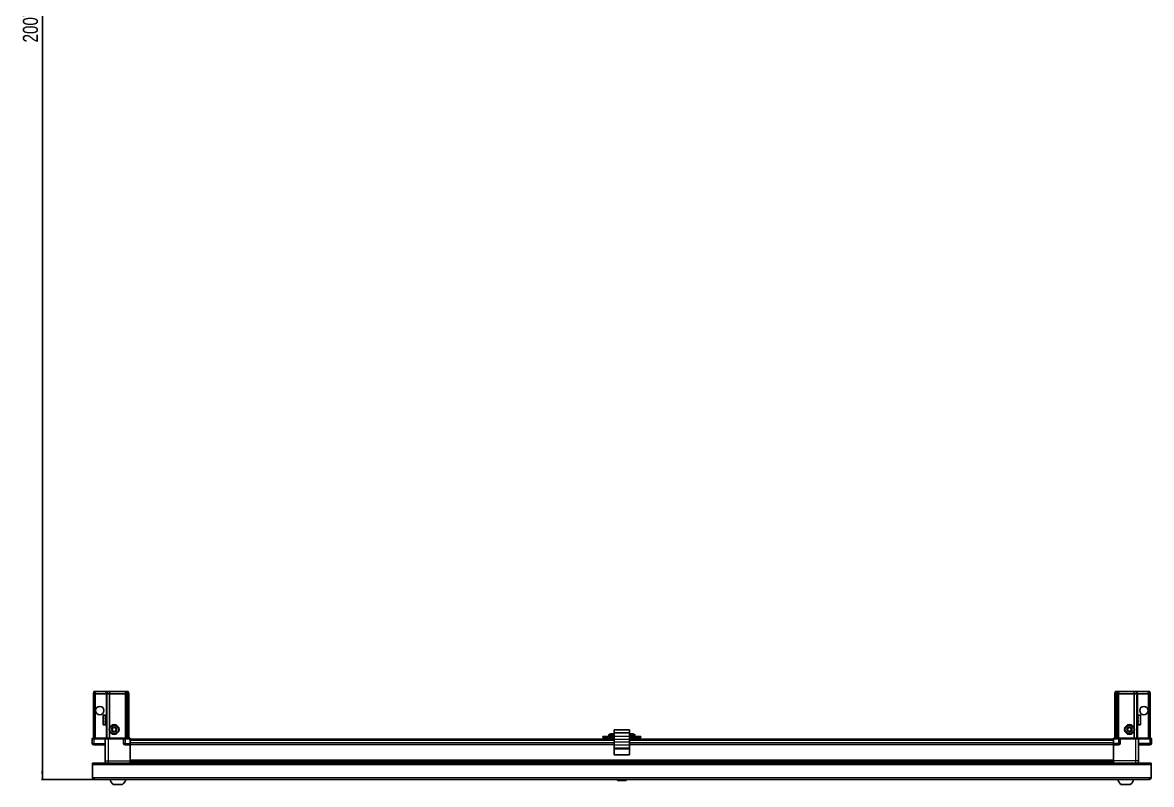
# Model space of a CAD drawing. Header units: millimetres. Extents: x 1219 to 6664, y -1644 to 1865.
# Drawn here: x 1283 to 2775, y -1644 to -637 of the extents above; entities that cross this region are included whole.
import ezdxf

# ---------------------------------------------------------------- set-up
doc = ezdxf.new("R2010")
doc.units = ezdxf.units.MM
doc.layers.add('FORMAT', color=7, linetype='Continuous')
doc.styles.add('SLDTEXTSTYLE0', font='TXT', dxfattribs={"width": 0.75})
doc.dimstyles.new('SLDDIMSTYLE0', dxfattribs={"dimtxt": 20, "dimasz": 10, "dimexe": 0, "dimexo": 0.0625, "dimgap": 5, "dimtad": 2, "dimdec": 1, "dimrnd": 1e-09, "dimzin": 12, "dimdsep": 46, "dimtxsty": 'SLDTEXTSTYLE0', "dimsah": 1, "dimcen": 0.09, "dimadec": 0, "dimazin": 3, "dimtfac": 1, "dimtofl": 0, "dimtmove": 0, "dimatfit": 3, "dimfxl": 0, "dimfrac": 2, "dimtolj": 1, "dimtzin": 12, "dimarcsym": 0})

# ---------------------------------------------------------------- blocks, each defined once
blk = doc.blocks.new('_D_10')
at = {"layer": 'FORMAT'}
for p, q in [((2068.9, 369.4), (1307.7, 369.4)), ((1308.7, 369.4), (1308.7, -1637.6)), ((1377.2, -1637.6), (1307.7, -1637.6))]:
    blk.add_line(p, q, dxfattribs=at)
for points in [[(1308.7, 369.4), (1307.1, 359.4), (1310.2, 359.4)], [(1308.7, -1637.6), (1310.2, -1627.6), (1307.1, -1627.6)]]:
    blk.add_solid(points, dxfattribs=at)
at = {"layer": 'FORMAT', "insert": (1282.9, -663.7), "char_height": 20, "attachment_point": 1, "rotation": 90, "style": 'SLDTEXTSTYLE0'}
blk.add_mtext('2007', dxfattribs=at)

msp = doc.modelspace()

# ---------------------------------------------------------------- linework, layer by layer
at = {"color": 7, "linetype": 'Continuous', "lineweight": 25}
for p, q in [((1376.16, -1524.64), (1376.96, -1521.64)), ((1376.96, -1521.64), (1378.81, -1521.64)), ((1378.66, -1524.64), (1378.81, -1521.64)), ((1378.81, -1521.64), (1393.16, -1521.64)), ((1393.16, -1521.64), (1394.96, -1521.64)), ((1394.16, -1524.64), (1394.96, -1521.64)), ((1394.96, -1521.64), (1397.99, -1521.64)), ((1397.99, -1521.64), (1397.66, -1524.64)), ((1397.99, -1521.64), (1418.16, -1521.64)), ((1418.16, -1521.64), (1419.96, -1521.64)), ((1419.96, -1521.64), (1419.16, -1524.64)), ((1419.96, -1521.64), (1420.7, -1521.64)), ((1420.7, -1521.64), (1420.16, -1524.64)), ((1420.7, -1521.64), (1421.2, -1521.64)), ((1421.2, -1521.64), (1421.66, -1524.64)), ((1421.2, -1521.64), (1422.35, -1521.64)), ((1422.35, -1521.64), (1423.16, -1524.64)), ((2726.96, -1521.64), (2726.16, -1524.64)), ((2728.11, -1521.64), (2726.96, -1521.64)), ((2728.11, -1521.64), (2727.66, -1524.64)), ((2728.61, -1521.64), (2728.11, -1521.64)), ((2728.61, -1521.64), (2729.16, -1524.64)), ((2729.35, -1521.64), (2728.61, -1521.64)), ((2729.35, -1521.64), (2730.16, -1524.64)), ((2731.16, -1521.64), (2729.35, -1521.64)), ((2751.32, -1521.64), (2731.16, -1521.64)), ((2751.32, -1521.64), (2751.66, -1524.64)), ((2754.35, -1521.64), (2751.32, -1521.64)), ((2755.16, -1524.64), (2754.35, -1521.64)), ((2756.16, -1521.64), (2754.35, -1521.64)), ((2770.5, -1521.64), (2756.16, -1521.64)), ((2770.66, -1524.64), (2770.5, -1521.64)), ((2772.35, -1521.64), (2770.5, -1521.64)), ((2773.16, -1524.64), (2772.35, -1521.64)), ((1378.66, -1524.64), (1376.16, -1524.64)), ((1376.16, -1524.64), (1376.16, -1582.94)), ((1378.66, -1524.64), (1378.66, -1582.94)), ((1393.16, -1524.64), (1378.66, -1524.64)), ((1394.16, -1524.64), (1393.16, -1524.64)), ((1397.66, -1524.64), (1394.16, -1524.64)), ((1394.16, -1524.64), (1394.16, -1582.94)), ((1397.66, -1524.64), (1397.66, -1569.14)), ((1418.16, -1524.64), (1397.66, -1524.64)), ((1419.16, -1524.64), (1418.16, -1524.64)), ((1419.16, -1524.64), (1419.16, -1582.94)), ((1420.16, -1524.64), (1419.16, -1524.64)), ((1420.16, -1524.64), (1420.16, -1582.94)), ((1421.66, -1524.64), (1420.16, -1524.64)), ((1421.66, -1524.64), (1421.66, -1582.94)), ((1423.16, -1524.64), (1421.66, -1524.64)), ((1423.16, -1524.64), (1423.16, -1582.94)), ((2726.16, -1524.64), (2727.66, -1524.64)), ((2726.16, -1524.64), (2726.16, -1582.94)), ((2727.66, -1524.64), (2729.16, -1524.64)), ((2727.66, -1524.64), (2727.66, -1582.94)), ((2729.16, -1524.64), (2729.16, -1582.94)), ((2729.16, -1524.64), (2730.16, -1524.64)), ((2730.16, -1524.64), (2730.16, -1582.94)), ((2730.16, -1524.64), (2731.16, -1524.64)), ((2731.16, -1524.64), (2751.66, -1524.64)), ((2751.66, -1524.64), (2751.66, -1569.14)), ((2751.66, -1524.64), (2755.16, -1524.64)), ((2755.16, -1524.64), (2755.16, -1582.94)), ((2755.16, -1524.64), (2756.16, -1524.64)), ((2756.16, -1524.64), (2770.66, -1524.64)), ((2770.66, -1524.64), (2770.66, -1582.94)), ((2770.66, -1524.64), (2773.16, -1524.64)), ((2773.16, -1524.64), (2773.16, -1582.94)), ((1388.96, -1564.84), (1388.96, -1553.44)), ((1392.16, -1552.64), (1389.76, -1552.64)), ((1389.76, -1565.64), (1392.16, -1565.64)), ((1392.16, -1552.64), (1392.16, -1552.65)), ((1392.16, -1552.65), (1392.66, -1552.65)), ((1392.16, -1552.84), (1392.66, -1552.84)), ((1392.16, -1552.84), (1392.16, -1553.06)), ((1392.16, -1553.06), (1392.66, -1553.06)), ((1392.16, -1553.63), (1392.66, -1553.63)), ((1392.16, -1553.63), (1392.16, -1554.06)), ((1392.16, -1554.06), (1392.66, -1554.06)), ((1392.16, -1554.97), (1392.66, -1554.97)), ((1392.16, -1554.97), (1392.16, -1555.56)), ((1392.16, -1555.56), (1392.66, -1555.56)), ((1392.16, -1556.71), (1392.66, -1556.71)), ((1392.16, -1556.71), (1392.16, -1557.41)), ((1392.16, -1557.41), (1392.66, -1557.41)), ((1392.16, -1558.69), (1392.66, -1558.69)), ((1392.16, -1558.69), (1392.16, -1559.43)), ((1392.16, -1558.84), (1392.66, -1558.84)), ((1392.16, -1559.34), (1392.66, -1559.34)), ((1392.16, -1559.43), (1392.66, -1559.43)), ((1392.16, -1560.72), (1392.66, -1560.72)), ((1392.16, -1560.72), (1392.16, -1561.42)), ((1392.16, -1561.42), (1392.66, -1561.42)), ((1392.16, -1562.59), (1392.66, -1562.59)), ((1392.16, -1562.59), (1392.16, -1563.19)), ((1392.16, -1563.19), (1392.66, -1563.19)), ((1392.16, -1564.12), (1392.66, -1564.12)), ((1392.16, -1564.12), (1392.16, -1564.57)), ((1392.16, -1564.57), (1392.66, -1564.57)), ((1392.16, -1565.17), (1392.66, -1565.17)), ((1392.16, -1565.17), (1392.16, -1565.41)), ((1392.16, -1565.41), (1392.66, -1565.41)), ((1392.16, -1565.63), (1392.66, -1565.63)), ((1392.16, -1565.63), (1392.16, -1565.64)), ((1392.16, -1565.64), (1392.66, -1565.64)), ((1392.66, -1552.84), (1392.66, -1552.65)), ((1392.66, -1553.06), (1392.66, -1552.84)), ((1392.66, -1553.63), (1392.66, -1553.06)), ((1392.66, -1554.06), (1392.66, -1553.63)), ((1392.66, -1554.97), (1392.66, -1554.06)), ((1392.76, -1554.74), (1392.66, -1554.74)), ((1392.66, -1555.56), (1392.66, -1554.97)), ((1392.66, -1556.71), (1392.66, -1555.56)), ((1392.66, -1557.41), (1392.66, -1556.71)), ((1392.66, -1558.69), (1392.66, -1557.41)), ((1392.66, -1558.84), (1392.66, -1558.69)), ((1392.66, -1559.43), (1392.66, -1559.34)), ((1392.66, -1560.72), (1392.66, -1559.43)), ((1392.66, -1561.42), (1392.66, -1560.72)), ((1392.66, -1562.59), (1392.66, -1561.42)), ((1392.66, -1563.19), (1392.66, -1562.59)), ((1392.66, -1564.12), (1392.66, -1563.19)), ((1392.66, -1563.54), (1392.76, -1563.54)), ((1392.66, -1564.57), (1392.66, -1564.12)), ((1392.66, -1565.17), (1392.66, -1564.57)), ((1392.66, -1565.41), (1392.66, -1565.17)), ((1392.66, -1565.63), (1392.66, -1565.41)), ((1392.66, -1565.64), (1392.66, -1565.63)), ((1392.76, -1563.54), (1392.76, -1554.74)), ((1393.64, -1555.84), (1393.16, -1555.14)), ((1393.16, -1563.14), (1393.16, -1555.14)), ((1393.16, -1563.14), (1393.64, -1562.45)), ((1394.12, -1555.14), (1393.64, -1555.84)), ((1393.64, -1562.45), (1393.64, -1555.84)), ((1393.64, -1562.45), (1394.12, -1563.14)), ((1394.16, -1555.14), (1394.12, -1555.14)), ((1394.12, -1563.14), (1394.12, -1555.14)), ((1394.12, -1563.14), (1394.16, -1563.14)), ((2755.19, -1555.14), (2755.16, -1555.14)), ((2755.16, -1563.14), (2755.19, -1563.14)), ((2755.67, -1555.84), (2755.19, -1555.14)), ((2755.19, -1555.14), (2755.19, -1563.14)), ((2755.19, -1563.14), (2755.67, -1562.45)), ((2756.16, -1555.14), (2755.67, -1555.84)), ((2755.67, -1555.84), (2755.67, -1562.45)), ((2755.67, -1562.45), (2756.16, -1563.14)), ((2756.16, -1555.14), (2756.16, -1563.14)), ((2756.66, -1554.74), (2756.56, -1554.74)), ((2756.56, -1554.74), (2756.56, -1563.54)), ((2756.56, -1563.54), (2756.66, -1563.54)), ((2759.56, -1552.64), (2756.66, -1552.64)), ((2757.16, -1552.64), (2756.66, -1552.64)), ((2756.66, -1552.64), (2756.66, -1552.69)), ((2756.66, -1552.69), (2756.66, -1552.98)), ((2757.16, -1552.69), (2756.66, -1552.69)), ((2757.16, -1552.98), (2756.66, -1552.98)), ((2756.66, -1552.98), (2756.66, -1553.25)), ((2757.16, -1553.25), (2756.66, -1553.25)), ((2756.66, -1553.25), (2756.66, -1553.92)), ((2757.16, -1553.92), (2756.66, -1553.92)), ((2756.66, -1553.92), (2756.66, -1554.39)), ((2756.66, -1554.39), (2756.66, -1555.36)), ((2757.16, -1554.39), (2756.66, -1554.39)), ((2757.16, -1555.36), (2756.66, -1555.36)), ((2756.66, -1555.36), (2756.66, -1555.99)), ((2756.66, -1555.99), (2756.66, -1557.18)), ((2757.16, -1555.99), (2756.66, -1555.99)), ((2757.16, -1557.18), (2756.66, -1557.18)), ((2756.66, -1557.18), (2756.66, -1557.82)), ((2757.16, -1557.82), (2756.66, -1557.82)), ((2756.66, -1557.9), (2756.66, -1559.19)), ((2757.16, -1557.9), (2756.66, -1557.9)), ((2757.16, -1559.19), (2756.66, -1559.19)), ((2757.16, -1559.68), (2756.66, -1559.68)), ((2756.66, -1559.68), (2756.66, -1559.93)), ((2756.66, -1559.93), (2756.66, -1561.2)), ((2757.16, -1559.93), (2756.66, -1559.93)), ((2757.16, -1561.2), (2756.66, -1561.2)), ((2756.66, -1561.2), (2756.66, -1561.89)), ((2756.66, -1561.89), (2756.66, -1563.01)), ((2757.16, -1561.89), (2756.66, -1561.89)), ((2757.16, -1563.01), (2756.66, -1563.01)), ((2756.66, -1563.01), (2756.66, -1563.57)), ((2756.66, -1563.57), (2756.66, -1564.43)), ((2757.16, -1563.57), (2756.66, -1563.57)), ((2757.16, -1564.43), (2756.66, -1564.43)), ((2756.66, -1564.43), (2756.66, -1564.83)), ((2756.66, -1564.83), (2756.66, -1565.34)), ((2757.16, -1564.83), (2756.66, -1564.83)), ((2757.16, -1565.34), (2756.66, -1565.34)), ((2756.66, -1565.34), (2756.66, -1565.52)), ((2756.66, -1565.52), (2756.66, -1565.64)), ((2757.16, -1565.52), (2756.66, -1565.52)), ((2756.66, -1565.64), (2759.56, -1565.64)), ((2757.16, -1552.69), (2757.16, -1552.64)), ((2757.16, -1553.25), (2757.16, -1552.98)), ((2757.16, -1554.39), (2757.16, -1553.92)), ((2757.16, -1555.99), (2757.16, -1555.36)), ((2757.16, -1557.9), (2757.16, -1557.18)), ((2757.16, -1559.93), (2757.16, -1559.19)), ((2757.16, -1561.89), (2757.16, -1561.2)), ((2757.16, -1563.57), (2757.16, -1563.01)), ((2757.16, -1564.83), (2757.16, -1564.43)), ((2757.16, -1565.52), (2757.16, -1565.34)), ((2760.36, -1553.44), (2760.36, -1564.84)), ((1397.66, -1574.14), (1397.66, -1582.94)), ((2049.66, -1582.29), (2049.66, -1580.79)), ((2049.66, -1580.79), (2051.66, -1580.79)), ((2051.66, -1580.79), (2051.66, -1582.29)), ((2062.91, -1580.79), (2051.66, -1580.79)), ((2057.41, -1578.89), (2057.41, -1580.79)), ((2062.91, -1582.29), (2062.91, -1580.79)), ((2062.91, -1580.79), (2064.66, -1580.79)), ((2063.33, -1577.31), (2063.33, -1577.31)), ((2064.66, -1572.29), (2084.66, -1572.29)), ((2064.66, -1576.29), (2064.66, -1572.29)), ((2064.66, -1576.29), (2084.66, -1576.29)), ((2064.66, -1580.28), (2064.66, -1576.29)), ((2064.66, -1584.6), (2064.66, -1580.28)), ((2084.66, -1576.29), (2084.66, -1572.29)), ((2084.66, -1580.28), (2084.66, -1576.29)), ((2084.66, -1584.6), (2084.66, -1580.28)), ((2084.66, -1580.79), (2086.41, -1580.79)), ((2086.41, -1580.79), (2086.41, -1582.29)), ((2097.66, -1580.79), (2086.41, -1580.79)), ((2088.33, -1577.31), (2088.33, -1577.31)), ((2091.91, -1580.79), (2091.91, -1578.89)), ((2097.66, -1582.29), (2097.66, -1580.79)), ((2097.66, -1580.79), (2099.66, -1580.79)), ((2099.66, -1580.79), (2099.66, -1582.29)), ((2751.66, -1574.14), (2751.66, -1582.94)), ((1375.16, -1582.94), (1374.66, -1583.81)), ((1374.66, -1584.14), (1374.66, -1583.81)), ((1374.66, -1584.14), (1376.66, -1584.14)), ((1374.66, -1584.14), (1374.66, -1590.14)), ((1376.66, -1582.94), (1375.16, -1582.94)), ((1376.66, -1582.94), (1391.46, -1582.94)), ((1391.46, -1584.14), (1376.66, -1584.14)), ((1376.66, -1584.14), (1391.46, -1584.14)), ((1391.66, -1592.14), (1376.66, -1592.14)), ((1391.46, -1582.94), (1391.66, -1582.94)), ((1391.66, -1584.14), (1391.46, -1584.14)), ((1391.66, -1584.14), (1391.66, -1582.94)), ((1391.66, -1582.94), (1395.66, -1582.94)), ((1395.66, -1584.14), (1391.66, -1584.14)), ((1391.66, -1584.14), (1391.66, -1613.14)), ((1395.66, -1582.94), (1415.96, -1582.94)), ((1415.96, -1584.14), (1395.66, -1584.14)), ((1415.96, -1582.94), (1416.16, -1582.94)), ((1416.16, -1584.14), (1415.96, -1584.14)), ((1416.16, -1584.14), (1416.16, -1582.94)), ((1416.83, -1582.94), (1416.16, -1582.94)), ((1416.16, -1584.14), (1418.16, -1584.14)), ((1416.16, -1584.14), (1416.16, -1590.14)), ((1416.83, -1582.94), (1424.66, -1582.94)), ((1424.66, -1583.81), (1418.16, -1583.81)), ((1424.66, -1584.14), (1418.16, -1584.14)), ((1418.16, -1584.14), (1424.66, -1584.14)), ((1424.66, -1592.14), (1418.16, -1592.14)), ((1424.66, -1582.94), (1424.66, -1583.81)), ((1424.66, -1583.81), (1424.66, -1583.81)), ((1424.66, -1584.14), (1424.66, -1583.81)), ((1424.66, -1584.14), (1424.66, -1584.14)), ((1424.66, -1584.14), (1424.66, -1590.14)), ((2064.66, -1584.29), (1424.66, -1584.29)), ((1424.66, -1590.14), (1424.66, -1592.14)), ((2064.66, -1591.49), (1424.66, -1591.49)), ((1424.66, -1613.14), (1424.66, -1592.14)), ((2051.66, -1582.29), (2049.66, -1582.29)), ((2062.91, -1582.29), (2051.66, -1582.29)), ((2059.66, -1582.29), (2059.66, -1584.29)), ((2064.66, -1582.29), (2062.91, -1582.29)), ((2064.66, -1587.83), (2064.66, -1584.6)), ((2064.66, -1592.15), (2064.66, -1587.83)), ((2064.66, -1595.93), (2064.66, -1592.15)), ((2064.66, -1597.37), (2064.66, -1595.93)), ((2086.41, -1582.29), (2084.66, -1582.29)), ((2724.66, -1584.29), (2084.66, -1584.29)), ((2084.66, -1587.83), (2084.66, -1584.6)), ((2084.66, -1592.15), (2084.66, -1587.83)), ((2724.66, -1591.49), (2084.66, -1591.49)), ((2084.66, -1595.93), (2084.66, -1592.15)), ((2084.66, -1597.37), (2084.66, -1595.93)), ((2097.66, -1582.29), (2086.41, -1582.29)), ((2089.66, -1584.29), (2089.66, -1582.29)), ((2099.66, -1582.29), (2097.66, -1582.29)), ((2724.66, -1583.81), (2724.66, -1582.94)), ((2724.66, -1582.94), (2732.48, -1582.94)), ((2724.66, -1584.14), (2724.66, -1583.81)), ((2731.16, -1583.81), (2724.66, -1583.81)), ((2731.16, -1584.14), (2724.66, -1584.14)), ((2724.66, -1584.14), (2724.66, -1590.14)), ((2724.66, -1590.14), (2724.66, -1592.14)), ((2724.66, -1592.14), (2731.16, -1592.14)), ((2724.66, -1613.14), (2724.66, -1592.14)), ((2731.16, -1584.14), (2733.16, -1584.14)), ((2733.16, -1584.14), (2731.16, -1584.14)), ((2733.16, -1582.94), (2732.48, -1582.94)), ((2733.16, -1584.14), (2733.16, -1582.94)), ((2733.16, -1582.94), (2733.36, -1582.94)), ((2733.36, -1584.14), (2733.16, -1584.14)), ((2733.16, -1584.14), (2733.16, -1590.14)), ((2733.36, -1582.94), (2753.66, -1582.94)), ((2753.66, -1584.14), (2733.36, -1584.14)), ((2753.66, -1582.94), (2757.66, -1582.94)), ((2757.66, -1584.14), (2753.66, -1584.14)), ((2757.66, -1584.14), (2757.66, -1582.94)), ((2757.66, -1582.94), (2757.86, -1582.94)), ((2757.86, -1584.14), (2757.66, -1584.14)), ((2757.66, -1584.14), (2757.66, -1613.14)), ((2757.66, -1592.14), (2772.66, -1592.14)), ((2757.86, -1582.94), (2772.66, -1582.94)), ((2772.66, -1584.14), (2757.86, -1584.14)), ((2774.16, -1582.94), (2772.66, -1582.94)), ((2772.66, -1584.14), (2774.66, -1584.14)), ((2774.66, -1583.81), (2774.16, -1582.94)), ((2774.66, -1583.81), (2774.16, -1582.94)), ((2774.66, -1584.14), (2774.66, -1583.81)), ((2774.66, -1584.14), (2774.66, -1583.81)), ((2774.66, -1584.14), (2774.66, -1584.14)), ((2774.66, -1584.14), (2774.66, -1590.14)), ((2064.66, -1605.09), (2064.66, -1597.37)), ((2064.66, -1605.09), (2084.66, -1605.09)), ((2084.66, -1605.09), (2084.66, -1597.37)), ((1375.16, -1616.14), (2774.16, -1616.14)), ((1375.16, -1618.24), (1375.16, -1616.14)), ((1375.16, -1635.54), (1375.16, -1618.24)), ((1390.16, -1616.04), (1377.26, -1616.04)), ((1390.16, -1616.04), (1390.16, -1616.14)), ((1424.66, -1614.17), (2724.66, -1614.17)), ((1424.66, -1614.2), (2724.66, -1614.2)), ((1448.53, -1615.99), (1424.66, -1615.99)), ((1443.16, -1616.14), (1443.16, -1615.99)), ((1443.2, -1616.14), (1443.2, -1615.99)), ((1443.47, -1616.14), (1443.47, -1615.99)), ((1443.73, -1616.14), (1443.73, -1615.99)), ((1444.38, -1616.14), (1444.38, -1615.99)), ((1444.84, -1616.14), (1444.84, -1615.99)), ((1445.81, -1616.14), (1445.81, -1615.99)), ((1446.43, -1616.14), (1446.43, -1615.99)), ((1447.62, -1616.14), (1447.62, -1615.99)), ((1448.28, -1616.14), (1448.28, -1615.99)), ((1448.33, -1616.14), (1448.33, -1615.99)), ((1449.62, -1615.99), (1448.53, -1615.99)), ((1450.35, -1615.99), (1449.62, -1615.99)), ((1449.62, -1616.14), (1449.62, -1615.99)), ((1449.62, -1615.99), (1449.62, -1615.99)), ((1449.63, -1616.14), (1449.63, -1615.99)), ((1450.13, -1616.14), (1450.13, -1615.99)), ((1450.36, -1615.99), (1450.35, -1615.99)), ((1450.36, -1616.14), (1450.36, -1615.99)), ((1450.78, -1615.99), (1450.36, -1615.99)), ((2698.53, -1615.99), (1450.78, -1615.99)), ((1451.63, -1616.14), (1451.63, -1615.99)), ((1452.32, -1616.14), (1452.32, -1615.99)), ((1453.45, -1616.14), (1453.45, -1615.99)), ((1454.02, -1616.14), (1454.02, -1615.99)), ((1454.9, -1616.14), (1454.9, -1615.99)), ((1455.3, -1616.14), (1455.3, -1615.99)), ((1455.83, -1616.14), (1455.83, -1615.99)), ((1456.02, -1616.14), (1456.02, -1615.99)), ((1456.16, -1616.14), (1456.16, -1615.99)), ((2693.16, -1616.14), (2693.16, -1615.99)), ((2693.33, -1616.14), (2693.33, -1615.99)), ((2693.54, -1616.14), (2693.54, -1615.99)), ((2694.1, -1616.14), (2694.1, -1615.99)), ((2694.52, -1616.14), (2694.52, -1615.99)), ((2695.42, -1616.14), (2695.42, -1615.99)), ((2696, -1616.14), (2696, -1615.99)), ((2697.15, -1616.14), (2697.15, -1615.99)), ((2697.84, -1616.14), (2697.84, -1615.99)), ((2699.12, -1615.99), (2698.53, -1615.99)), ((2699.12, -1616.14), (2699.12, -1615.99)), ((2699.13, -1615.99), (2699.12, -1615.99)), ((2699.86, -1615.99), (2699.13, -1615.99)), ((2699.29, -1616.14), (2699.29, -1615.99)), ((2699.79, -1616.14), (2699.79, -1615.99)), ((2699.86, -1616.14), (2699.86, -1615.99)), ((2700.78, -1615.99), (2699.86, -1615.99)), ((2699.86, -1615.99), (2699.86, -1615.99)), ((2724.66, -1615.99), (2700.78, -1615.99)), ((2701.15, -1616.14), (2701.15, -1615.99)), ((2701.86, -1616.14), (2701.86, -1615.99)), ((2703.03, -1616.14), (2703.03, -1615.99)), ((2703.64, -1616.14), (2703.64, -1615.99)), ((2704.58, -1616.14), (2704.58, -1615.99)), ((2705.03, -1616.14), (2705.03, -1615.99)), ((2705.65, -1616.14), (2705.65, -1615.99)), ((2705.9, -1616.14), (2705.9, -1615.99)), ((2706.14, -1616.14), (2706.14, -1615.99)), ((2706.15, -1616.14), (2706.15, -1615.99)), ((2759.16, -1616.04), (2759.16, -1616.14)), ((2759.16, -1616.04), (2772.06, -1616.04)), ((2774.16, -1616.14), (2774.16, -1618.24)), ((2774.16, -1618.24), (2774.16, -1635.54)), ((1377.26, -1635.54), (1375.16, -1635.54)), ((1377.26, -1635.54), (1377.26, -1637.64)), ((2772.06, -1637.64), (1377.26, -1637.64)), ((2069.86, -1637.64), (2068.87, -1638.63)), ((2068.87, -1638.63), (2068.87, -1639.14)), ((2080.44, -1638.63), (2068.87, -1638.63)), ((2080.44, -1639.14), (2068.87, -1639.14)), ((2080.44, -1638.63), (2079.46, -1637.64)), ((2080.44, -1639.14), (2080.44, -1638.63)), ((2774.16, -1635.54), (2772.06, -1635.54)), ((2772.06, -1637.64), (2772.06, -1635.54)), ((1402.66, -1644.24), (1414.66, -1644.24)), ((2734.66, -1644.24), (2746.66, -1644.24))]:
    msp.add_line(p, q, dxfattribs=at)
at = {"color": 8, "linetype": 'Continuous', "lineweight": 18}
for p, q in [((1393.16, -1524.64), (1393.16, -1521.64)), ((1418.16, -1521.64), (1418.16, -1524.64)), ((2731.16, -1521.64), (2731.16, -1524.64)), ((2756.16, -1524.64), (2756.16, -1521.64)), ((1393.16, -1524.64), (1393.16, -1555.14)), ((1418.16, -1524.64), (1418.16, -1582.94)), ((2731.16, -1524.64), (2731.16, -1582.94)), ((2756.16, -1524.64), (2756.16, -1555.14)), ((1389.76, -1565.64), (1389.76, -1552.64)), ((1393.16, -1563.14), (1393.16, -1582.94)), ((2756.16, -1563.14), (2756.16, -1582.94)), ((2759.56, -1552.64), (2759.56, -1565.64)), ((2057.41, -1578.89), (2062.16, -1578.89)), ((2057.6, -1578.52), (2062.16, -1578.52)), ((2062.16, -1578.52), (2064.66, -1578.52)), ((2062.16, -1578.89), (2064.66, -1578.89)), ((2064.66, -1580.28), (2084.66, -1580.28)), ((2084.66, -1578.52), (2087.16, -1578.52)), ((2084.66, -1578.89), (2087.16, -1578.89)), ((2087.16, -1578.52), (2091.71, -1578.52)), ((2087.16, -1578.89), (2091.91, -1578.89)), ((1374.66, -1590.14), (1376.66, -1590.14)), ((1376.66, -1584.14), (1376.66, -1582.94)), ((1376.66, -1584.14), (1376.66, -1590.14)), ((1376.66, -1590.14), (1391.66, -1590.14)), ((1376.66, -1592.14), (1376.66, -1590.14)), ((1391.46, -1584.14), (1391.46, -1582.94)), ((1395.66, -1584.14), (1395.66, -1582.94)), ((1395.66, -1584.14), (1395.66, -1613.14)), ((1415.96, -1584.14), (1415.96, -1582.94)), ((1416.16, -1590.14), (1418.16, -1590.14)), ((1418.16, -1584.14), (1418.16, -1583.81)), ((1418.16, -1584.14), (1418.16, -1590.14)), ((1418.16, -1590.14), (1424.66, -1590.14)), ((1418.16, -1590.14), (1418.16, -1592.14)), ((1424.66, -1584.14), (1424.66, -1583.81)), ((2064.66, -1586.29), (1424.66, -1586.29)), ((2064.66, -1589.49), (1424.66, -1589.49)), ((2064.66, -1592.14), (1424.66, -1592.14)), ((2064.66, -1584.6), (2084.66, -1584.6)), ((2064.66, -1587.83), (2084.66, -1587.83)), ((2064.66, -1592.15), (2084.66, -1592.15)), ((2064.66, -1595.93), (2084.66, -1595.93)), ((2724.66, -1586.29), (2084.66, -1586.29)), ((2724.66, -1589.49), (2084.66, -1589.49)), ((2724.66, -1592.14), (2084.66, -1592.14)), ((2731.16, -1590.14), (2724.66, -1590.14)), ((2731.16, -1584.14), (2731.16, -1583.81)), ((2731.16, -1584.14), (2731.16, -1590.14)), ((2731.16, -1590.14), (2731.16, -1592.14)), ((2733.16, -1590.14), (2731.16, -1590.14)), ((2733.36, -1582.94), (2733.36, -1584.14)), ((2753.66, -1584.14), (2753.66, -1582.94)), ((2753.66, -1584.14), (2753.66, -1613.14)), ((2772.66, -1590.14), (2757.66, -1590.14)), ((2757.86, -1582.94), (2757.86, -1584.14)), ((2772.66, -1584.14), (2772.66, -1582.94)), ((2772.66, -1584.14), (2772.66, -1590.14)), ((2774.66, -1590.14), (2772.66, -1590.14)), ((2772.66, -1592.14), (2772.66, -1590.14)), ((2064.66, -1597.37), (2084.66, -1597.37)), ((2774.16, -1618.24), (1375.16, -1618.24)), ((1377.26, -1616.14), (1377.26, -1616.04)), ((1395.66, -1613.14), (1424.66, -1613.14)), ((1424.66, -1611.55), (2724.66, -1611.55)), ((2724.66, -1612.96), (1424.66, -1612.96)), ((1424.66, -1615.41), (2724.66, -1615.41)), ((2753.66, -1613.14), (2724.66, -1613.14)), ((2772.06, -1616.14), (2772.06, -1616.04)), ((2772.06, -1635.54), (1377.26, -1635.54))]:
    msp.add_line(p, q, dxfattribs=at)
at = {"color": 7, "linetype": 'Continuous', "lineweight": 25, "flags": 128}
for points in [[(2064.66, -1577.5), (2064.65, -1577.49), (2064.33, -1577.4)], [(2085.01, -1577.39), (2084.69, -1577.49), (2084.66, -1577.5)], [(1377.26, -1616.04), (1376.85, -1616.09), (1376.62, -1616.14)], [(2772.7, -1616.14), (2772.47, -1616.09), (2772.06, -1616.04)]]:
    msp.add_lwpolyline(points, dxfattribs=at)
at = {"color": 7, "linetype": 'Continuous', "lineweight": 25}
for centre, radius in [((1384.66, -1546.64), 5.5), ((2764.66, -1546.64), 5.5), ((1403.66, -1571.64), 6.5), ((2745.66, -1571.64), 6.5), ((1403.66, -1571.64), 3.46), ((2745.66, -1571.64), 3.46)]:
    msp.add_circle(centre, radius, dxfattribs=at)
at = {"color": 8, "linetype": 'Continuous', "lineweight": 18}
for centre in [(1403.66, -1571.64), (2745.66, -1571.64)]:
    msp.add_circle(centre, 5.7, dxfattribs=at)
at = {"color": 7, "linetype": 'Continuous', "lineweight": 25}
for centre, radius, start, end in [((1389.76, -1553.44), 0.8, 90, 180), ((1389.76, -1564.84), 0.8, 180, 270), ((1393.16, -1554.74), 0.4, 180, 270), ((1393.16, -1563.54), 0.4, 90, 180), ((2756.16, -1554.74), 0.4, 270, 360), ((2756.16, -1563.54), 0.4, 0, 90), ((2759.56, -1553.44), 0.8, 0, 90), ((2759.56, -1564.84), 0.8, 270, 360), ((1403.66, -1571.64), 2.5, 147.37605, 207.37605), ((1403.66, -1571.64), 2.5, 207.37605, 267.37605), ((1403.66, -1571.64), 2.5, 87.37605, 147.37605), ((1403.66, -1571.64), 2.5, 267.37605, 327.37605), ((1403.66, -1571.64), 2.5, 27.37605, 87.37605), ((1403.66, -1571.64), 2.5, 327.37605, 27.37605), ((2057.86, -1578.89), 0.45, 124.71791, 180), ((2062.16, -1585.09), 8, 105.59831, 124.71791), ((2087.16, -1585.09), 8, 55.28209, 74.20809), ((2091.46, -1578.89), 0.45, 0, 55.28209), ((2745.66, -1571.64), 2.5, 134.67671, 194.67671), ((2745.66, -1571.64), 2.5, 194.67671, 254.67671), ((2745.66, -1571.64), 2.5, 74.67671, 134.67671), ((2745.66, -1571.64), 2.5, 254.67671, 314.67671), ((2745.66, -1571.64), 2.5, 14.67671, 74.67671), ((2745.66, -1571.64), 2.5, 314.67671, 14.67671), ((1376.66, -1590.14), 2, 180, 270), ((1418.16, -1590.14), 2, 180, 270), ((2731.16, -1590.14), 2, 270, 0), ((2772.66, -1590.14), 2, 270, 0), ((1377.26, -1635.54), 2.1, 180, 270), ((1377.26, -1635.54), 0.6, 180, 270), ((1409.68, -1634.62), 11.91, 194.70035, 233.8734), ((1407.63, -1634.62), 11.91, 306.1266, 345.29965), ((2741.68, -1634.62), 11.91, 194.70035, 233.8734), ((2739.63, -1634.62), 11.91, 306.1266, 345.29965), ((2772.06, -1635.54), 2.1, 270, 0), ((2772.06, -1635.54), 0.6, 270, 0)]:
    msp.add_arc(centre, radius, start, end, dxfattribs=at)
for centre, start_param, end_param in [((1418.16, -1580.35), 2.4188584, 3.1415927), ((2731.16, -1580.35), 3.1415927, 3.8643269)]:
    msp.add_ellipse(centre, major_axis=(0, 3.46), ratio=0.5773503, start_param=start_param, end_param=end_param, dxfattribs=at)
for points, knots in [([(1400.77, -1571.51), (1401.05, -1571.08), (1401.57, -1570.27), (1402.09, -1569.46), (1402.33, -1569.08)], [0, 0, 0, 0, 0.5346859, 1, 1, 1, 1]), ([(1402.1, -1574.08), (1402.04, -1573.96), (1401.77, -1573.43), (1401.31, -1572.55), (1400.93, -1571.82), (1400.77, -1571.51)], [0, 0, 0, 0, 0.1331247, 0.6370994, 1, 1, 1, 1]), ([(1404.98, -1574.21), (1404.47, -1574.18), (1403.51, -1574.14), (1402.55, -1574.1), (1402.1, -1574.08)], [0, 0, 0, 0, 0.5346859, 1, 1, 1, 1]), ([(1402.33, -1569.08), (1402.85, -1569.1), (1403.81, -1569.15), (1404.77, -1569.19), (1405.21, -1569.21)], [0, 0, 0, 0, 0.5346859, 1, 1, 1, 1]), ([(1406.54, -1571.78), (1406.26, -1572.21), (1405.74, -1573.02), (1405.23, -1573.83), (1404.98, -1574.21)], [0, 0, 0, 0, 0.5346859, 1, 1, 1, 1]), ([(1405.21, -1569.21), (1405.37, -1569.52), (1405.75, -1570.25), (1406.21, -1571.13), (1406.48, -1571.67), (1406.54, -1571.78)], [0, 0, 0, 0, 0.3629006, 0.8668753, 1, 1, 1, 1]), ([(2064.41, -1577.42), (2064.41, -1577.42), (2064.4, -1577.42), (2064.38, -1577.41), (2064.26, -1577.38), (2063.99, -1577.31), (2063.69, -1577.25), (2063.46, -1577.23), (2063.32, -1577.25), (2063.33, -1577.31), (2063.34, -1577.38), (2063.33, -1577.4), (2063.31, -1577.41), (2063.29, -1577.42), (2063.28, -1577.42), (2063.25, -1577.42), (2063.2, -1577.41), (2062.99, -1577.35), (2062.73, -1577.29), (2062.37, -1577.24), (2062.05, -1577.23), (2061.67, -1577.27), (2061.37, -1577.34), (2061.14, -1577.4), (2061.07, -1577.41), (2061.05, -1577.42), (2061.03, -1577.42), (2061.01, -1577.42), (2060.99, -1577.41), (2060.97, -1577.36), (2061, -1577.29), (2060.96, -1577.24), (2060.76, -1577.24), (2060.46, -1577.28), (2060.17, -1577.35), (2059.96, -1577.4), (2059.92, -1577.41), (2059.92, -1577.41)], [0, 0, 0, 0, 0.0028392, 0.0068323, 0.0178959, 0.0673466, 0.1262697, 0.1635381, 0.201111, 0.28293, 0.3109228, 0.3249617, 0.3307219, 0.3335843, 0.3364739, 0.3389857, 0.3437038, 0.3589427, 0.4317291, 0.4788261, 0.5135617, 0.5573693, 0.6405693, 0.6613161, 0.6651121, 0.6689448, 0.6715022, 0.6740537, 0.6785011, 0.6922047, 0.7560162, 0.8203204, 0.8585349, 0.9111231, 0.9690933, 0.9981781, 1, 1, 1, 1]), ([(2089.41, -1577.42), (2089.41, -1577.42), (2089.4, -1577.42), (2089.38, -1577.41), (2089.26, -1577.38), (2088.99, -1577.31), (2088.69, -1577.25), (2088.46, -1577.23), (2088.32, -1577.25), (2088.33, -1577.31), (2088.34, -1577.38), (2088.33, -1577.4), (2088.31, -1577.41), (2088.29, -1577.42), (2088.28, -1577.42), (2088.25, -1577.42), (2088.2, -1577.41), (2087.99, -1577.35), (2087.73, -1577.29), (2087.37, -1577.24), (2087.05, -1577.23), (2086.67, -1577.27), (2086.37, -1577.34), (2086.14, -1577.4), (2086.07, -1577.41), (2086.05, -1577.42), (2086.03, -1577.42), (2086.01, -1577.42), (2085.99, -1577.41), (2085.97, -1577.36), (2086, -1577.29), (2085.96, -1577.24), (2085.76, -1577.24), (2085.46, -1577.28), (2085.17, -1577.35), (2084.96, -1577.4), (2084.92, -1577.41), (2084.92, -1577.41)], [0, 0, 0, 0, 0.0028392, 0.0068323, 0.0178959, 0.0673466, 0.1262697, 0.1635381, 0.201111, 0.28293, 0.3109228, 0.3249617, 0.3307219, 0.3335843, 0.3364739, 0.3389857, 0.3437038, 0.3589427, 0.4317291, 0.4788261, 0.5135617, 0.5573693, 0.6405693, 0.6613161, 0.6651121, 0.6689448, 0.6715022, 0.6740537, 0.6785011, 0.6922047, 0.7560162, 0.8203204, 0.8585349, 0.9111231, 0.9690933, 0.9981781, 1, 1, 1, 1]), ([(2742.87, -1570.88), (2743.24, -1570.52), (2743.93, -1569.84), (2744.61, -1569.17), (2744.93, -1568.85)], [0, 0, 0, 0, 0.5346859, 1, 1, 1, 1]), ([(2743.6, -1573.67), (2743.52, -1573.34), (2743.31, -1572.54), (2743.06, -1571.58), (2742.9, -1571), (2742.87, -1570.88)], [0, 0, 0, 0, 0.3629006, 0.8668753, 1, 1, 1, 1]), ([(2746.39, -1574.44), (2745.89, -1574.3), (2744.96, -1574.05), (2744.04, -1573.79), (2743.6, -1573.67)], [0, 0, 0, 0, 0.5346859, 1, 1, 1, 1]), ([(2744.93, -1568.85), (2745.42, -1568.99), (2746.35, -1569.24), (2747.28, -1569.5), (2747.71, -1569.62)], [0, 0, 0, 0, 0.5346859, 1, 1, 1, 1]), ([(2748.44, -1572.41), (2748.07, -1572.77), (2747.39, -1573.45), (2746.71, -1574.12), (2746.39, -1574.44)], [0, 0, 0, 0, 0.53468586, 1, 1, 1, 1]), ([(2747.71, -1569.62), (2747.74, -1569.74), (2747.89, -1570.31), (2748.15, -1571.28), (2748.35, -1572.07), (2748.44, -1572.41)], [0, 0, 0, 0, 0.1331247, 0.6370994, 1, 1, 1, 1]), ([(1391.66, -1613.14), (1391.7, -1613.58), (1391.78, -1614.26), (1392.21, -1615.08), (1392.67, -1615.63), (1393.07, -1615.99), (1393.33, -1616.12), (1393.38, -1616.14)], [0, 0, 0, 0, 0.3630185, 0.5584377, 0.7580039, 0.9575702, 1, 1, 1, 1]), ([(1424.66, -1613.14), (1424.66, -1613.54), (1424.66, -1614.33), (1424.66, -1615.35), (1424.66, -1615.98), (1424.66, -1616.13), (1424.66, -1616.14)], [0, 0, 0, 0, 0.3255201, 0.6510403, 0.9765604, 1, 1, 1, 1]), ([(2724.66, -1613.14), (2724.66, -1613.54), (2724.66, -1614.33), (2724.66, -1615.35), (2724.66, -1615.98), (2724.66, -1616.13), (2724.66, -1616.14)], [0, 0, 0, 0, 0.3255201, 0.6510403, 0.9765604, 1, 1, 1, 1]), ([(2757.66, -1613.14), (2757.61, -1613.58), (2757.54, -1614.26), (2757.1, -1615.08), (2756.65, -1615.63), (2756.24, -1615.99), (2755.98, -1616.12), (2755.94, -1616.14)], [0, 0, 0, 0, 0.3630185, 0.5584377, 0.7580039, 0.9575702, 1, 1, 1, 1])]:
    msp.add_open_spline(points, degree=3, knots=knots, dxfattribs=at)
at = {"color": 8, "linetype": 'Continuous', "lineweight": 18}
for points in [[(1391.66, -1613.14), (1391.72, -1613.14), (1391.84, -1613.14), (1392.76, -1613.14), (1394.08, -1613.14), (1395.13, -1613.14), (1395.66, -1613.14)], [(2757.66, -1613.14), (2757.6, -1613.14), (2757.48, -1613.14), (2756.55, -1613.14), (2755.23, -1613.14), (2754.18, -1613.14), (2753.66, -1613.14)]]:
    msp.add_open_spline(points, degree=3, dxfattribs=at)
for points in [[(1395.66, -1613.14), (1395.66, -1613.58), (1395.66, -1614.26), (1395.66, -1615.08), (1395.66, -1615.63), (1395.66, -1615.99), (1395.66, -1616.12), (1395.66, -1616.14)], [(2753.66, -1613.14), (2753.66, -1613.58), (2753.66, -1614.26), (2753.66, -1615.08), (2753.66, -1615.63), (2753.66, -1615.99), (2753.66, -1616.12), (2753.66, -1616.14)]]:
    msp.add_open_spline(points, degree=3, knots=[0, 0, 0, 0, 0.3630185, 0.5584377, 0.7580039, 0.9575702, 1, 1, 1, 1], dxfattribs=at)

# ---------------------------------------------------------------- dimensions: what is measured, and where the dimension line sits
at = {"layer": 'FORMAT'}
dim = msp.add_linear_dim(base=(1308.66, -1637.64), p1=(2068.87, 369.36), p2=(1377.26, -1637.64), angle=90, dimstyle='SLDDIMSTYLE0', dxfattribs=at)
dim.commit()
dim.dimension.update_dxf_attribs({"geometry": '_D_10', "text_midpoint": (1308.66, -634.14), "dimtype": 160})

doc.saveas('drawing.dxf')
